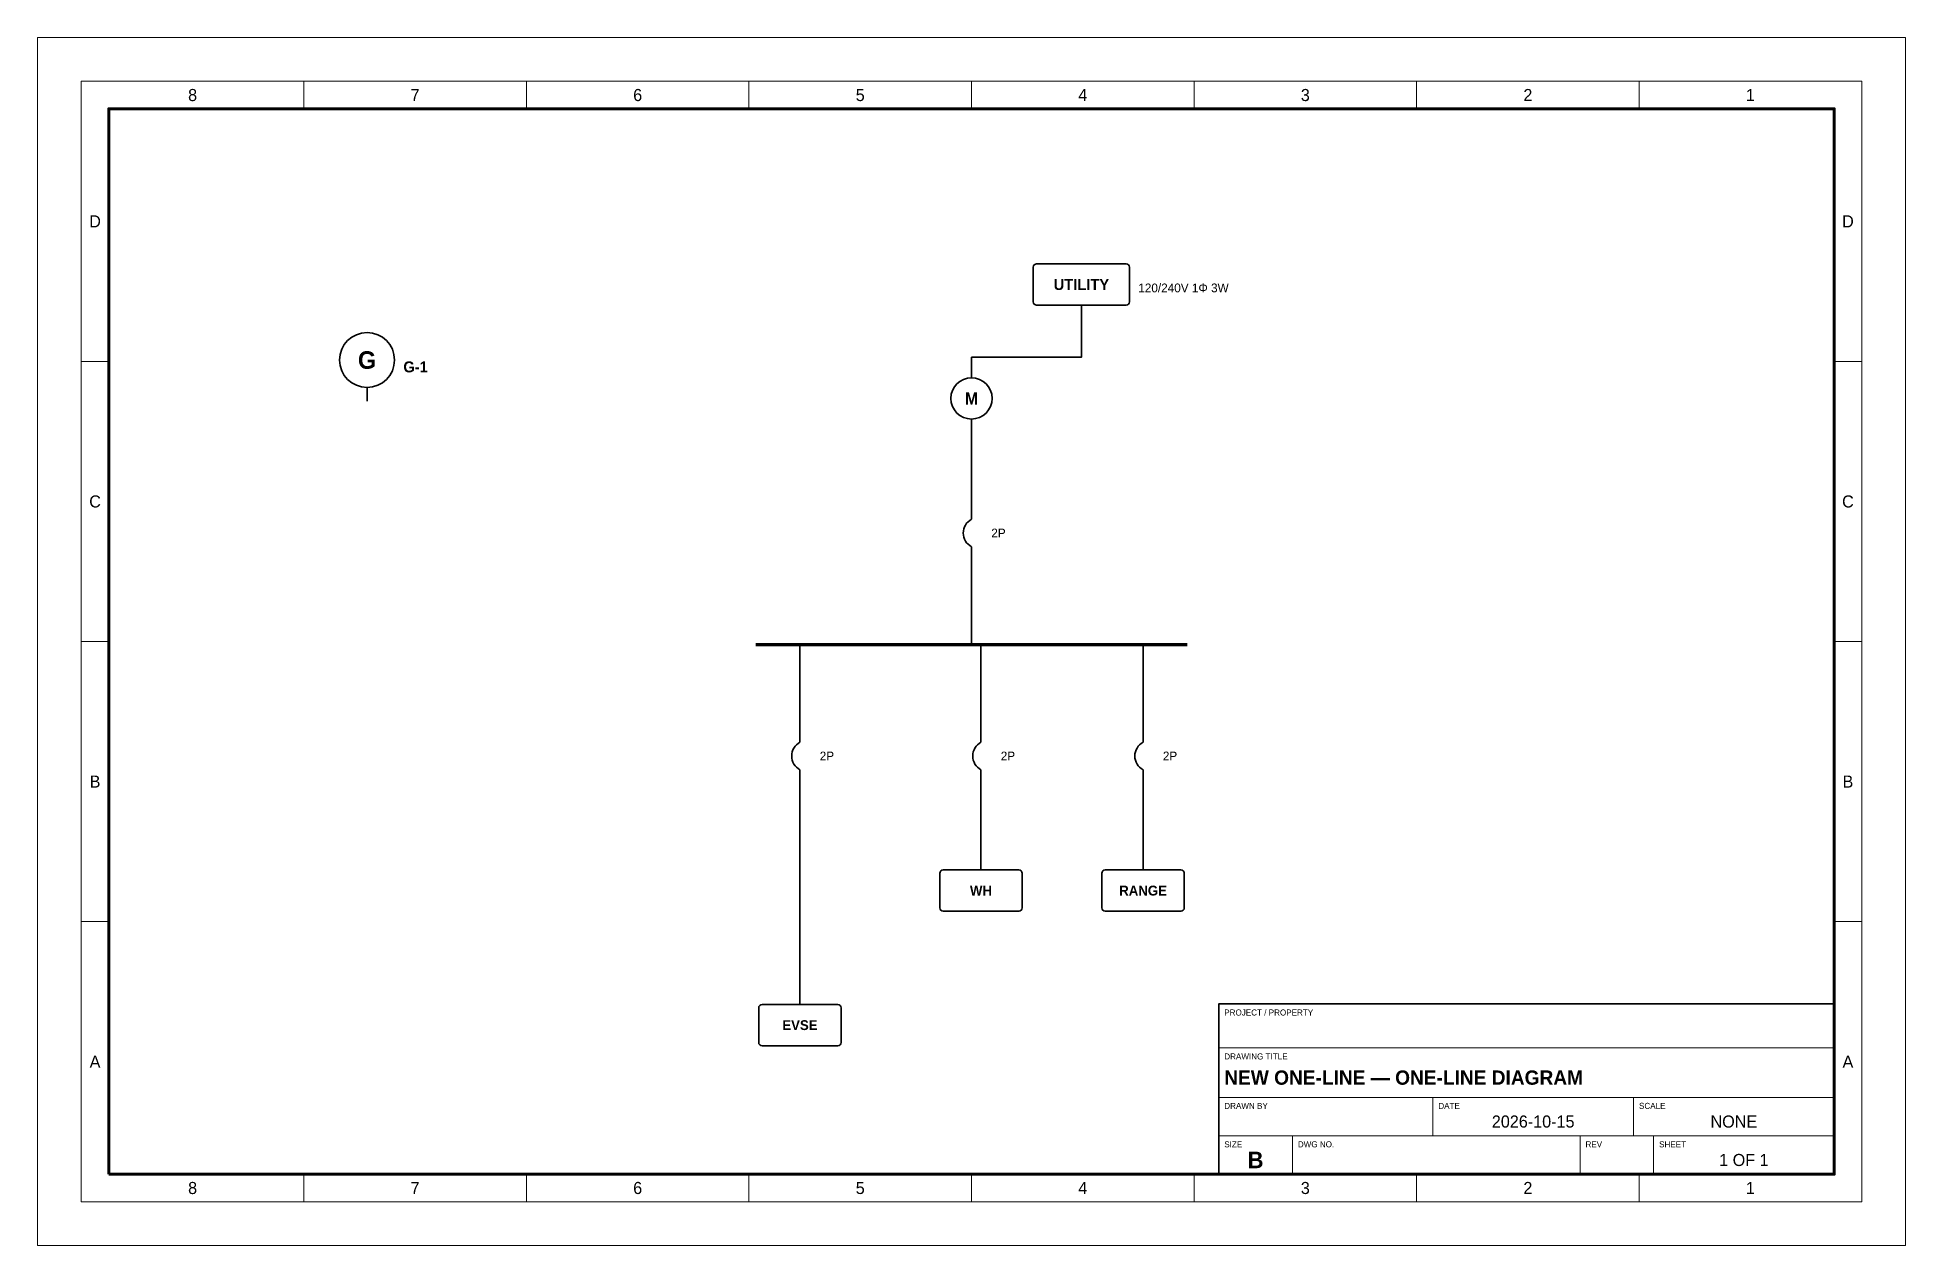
# Paper-space layout 'ANSI B' of a CAD drawing. Header units: inches. Extents: x 0 to 17, y 0 to 11.
# The model-space entities are those that its viewports show. They can reach past a viewport. Long polylines and large blocks are cut down to what shows.
import ezdxf
from ezdxf.enums import TextEntityAlignment as Align

# ---------------------------------------------------------------- set-up
doc = ezdxf.new("R2010")
doc.units = ezdxf.units.IN
doc.header["$LTSCALE"] = 0.25
doc.header["$MEASUREMENT"] = 0
for name, color, linetype, lineweight in [('BUS', 7, 'CONTINUOUS', 80), ('FRAME', 7, 'CONTINUOUS', 60), ('FRAME-THIN', 7, 'CONTINUOUS', 18), ('SYMBOL', 7, 'CONTINUOUS', 35), ('TEXT', 7, 'CONTINUOUS', 25), ('TEXT-MINOR', 8, 'CONTINUOUS', 18), ('TITLE', 7, 'CONTINUOUS', 35), ('TITLE-GRID', 7, 'CONTINUOUS', 18), ('WIRE', 7, 'CONTINUOUS', 35)]:
    doc.layers.add(name, color=color, linetype=linetype, lineweight=lineweight)
doc.styles.add('DD-BOLD', font='B612-Bold.ttf')
doc.styles.add('DD-STD', font='B612-Regular.ttf')

msp = doc.modelspace()

# ---------------------------------------------------------------- linework, layer by layer
at = {"layer": 'BUS'}
msp.add_line((6.5388, 5.4725), (10.4612, 5.4725), dxfattribs=at)
at = {"layer": 'FRAME'}
msp.add_lwpolyline([(0.65, 0.65), (16.35, 0.65), (16.35, 10.35), (0.65, 10.35)], close=True, dxfattribs=at)
at = {"layer": 'FRAME-THIN'}
for p, q in [((2.425, 10.35), (2.425, 10.6)), ((4.45, 10.35), (4.45, 10.6)), ((6.475, 10.35), (6.475, 10.6)), ((8.5, 10.35), (8.5, 10.6)), ((10.525, 10.35), (10.525, 10.6)), ((12.55, 10.35), (12.55, 10.6)), ((14.575, 10.35), (14.575, 10.6)), ((0.4, 8.05), (0.65, 8.05)), ((16.35, 8.05), (16.6, 8.05)), ((0.4, 5.5), (0.65, 5.5)), ((16.35, 5.5), (16.6, 5.5)), ((0.4, 2.95), (0.65, 2.95)), ((16.35, 2.95), (16.6, 2.95)), ((2.425, 0.4), (2.425, 0.65)), ((4.45, 0.4), (4.45, 0.65)), ((6.475, 0.4), (6.475, 0.65)), ((8.5, 0.4), (8.5, 0.65)), ((10.525, 0.4), (10.525, 0.65)), ((12.55, 0.4), (12.55, 0.65)), ((14.575, 0.4), (14.575, 0.65))]:
    msp.add_line(p, q, dxfattribs=at)
msp.add_lwpolyline([(0.4, 0.4), (16.6, 0.4), (16.6, 10.6), (0.4, 10.6)], close=True, dxfattribs=at)
at = {"layer": 'SYMBOL'}
for p, q in [((9.5, 8.5625), (9.5, 8.5)), ((8.5, 7.9), (8.5, 7.9625)), ((3, 7.8125), (3, 7.6875)), ((8.5, 7.525), (8.5, 7.4625)), ((8.5, 6.7375), (8.5, 6.6125)), ((8.5, 6.3625), (8.5, 6.2375)), ((6.9388, 4.7075), (6.9388, 4.5825)), ((8.5862, 4.7075), (8.5862, 4.5825)), ((10.0612, 4.7075), (10.0612, 4.5825)), ((6.9388, 4.3325), (6.9388, 4.2075)), ((8.5862, 4.3325), (8.5862, 4.2075)), ((10.0612, 4.3325), (10.0612, 4.2075)), ((8.5862, 3.42), (8.5862, 3.4825)), ((10.0612, 3.42), (10.0612, 3.4825)), ((6.9388, 2.195), (6.9388, 2.2575))]:
    msp.add_line(p, q, dxfattribs=at)
for points in [[(9.0925, 8.5625), (9.9075, 8.5625, 0.414214), (9.9375, 8.5925), (9.9375, 8.9075, 0.414214), (9.9075, 8.9375), (9.0925, 8.9375, 0.414214), (9.0625, 8.9075), (9.0625, 8.5925, 0.414214)], [(8.2412, 3.045), (8.9312, 3.045, 0.414214), (8.9612, 3.075), (8.9612, 3.39, 0.414214), (8.9312, 3.42), (8.2412, 3.42, 0.414214), (8.2112, 3.39), (8.2112, 3.075, 0.414214)], [(9.7162, 3.045), (10.4062, 3.045, 0.414214), (10.4362, 3.075), (10.4362, 3.39, 0.414214), (10.4062, 3.42), (9.7162, 3.42, 0.414214), (9.6862, 3.39), (9.6862, 3.075, 0.414214)], [(6.5938, 1.82), (7.2838, 1.82, 0.414214), (7.3138, 1.85), (7.3138, 2.165, 0.414214), (7.2838, 2.195), (6.5938, 2.195, 0.414214), (6.5638, 2.165), (6.5638, 1.85, 0.414214)]]:
    msp.add_lwpolyline(points, format="xyb", close=True, dxfattribs=at)
for points in [[(8.5, 6.6125, 0.6), (8.5, 6.3625)], [(6.9388, 4.5825, 0.6), (6.9388, 4.3325)], [(8.5862, 4.5825, 0.6), (8.5862, 4.3325)], [(10.0612, 4.5825, 0.6), (10.0612, 4.3325)]]:
    msp.add_lwpolyline(points, format="xyb", dxfattribs=at)
for centre, radius in [((3, 8.0625), 0.25), ((8.5, 7.7125), 0.1875)]:
    msp.add_circle(centre, radius, dxfattribs=at)
at = {"layer": 'TITLE'}
msp.add_lwpolyline([(10.75, 0.65), (16.35, 0.65), (16.35, 2.2), (10.75, 2.2)], close=True, dxfattribs=at)
at = {"layer": 'TITLE-GRID'}
for p, q in [((10.75, 1.8), (16.35, 1.8)), ((10.75, 1.35), (16.35, 1.35)), ((12.697826, 1), (12.697826, 1.35)), ((14.523913, 1), (14.523913, 1.35)), ((10.75, 1), (16.35, 1)), ((11.419565, 0.65), (11.419565, 1)), ((14.036957, 0.65), (14.036957, 1)), ((14.706522, 0.65), (14.706522, 1))]:
    msp.add_line(p, q, dxfattribs=at)
at = {"layer": 'WIRE'}
for points in [[(9.5, 8.5), (9.5, 8.088), (8.5, 8.088), (8.5, 7.9625)], [(8.5, 7.4625), (8.5, 6.7375)], [(8.5, 6.2375), (8.5, 5.4725)], [(6.9388, 5.4725), (6.9388, 4.7075)], [(8.5862, 5.4725), (8.5862, 4.7075)], [(10.0612, 5.4725), (10.0612, 4.7075)], [(6.9388, 4.2075), (6.9388, 2.2575)], [(8.5862, 4.2075), (8.5862, 3.4825)], [(10.0612, 4.2075), (10.0612, 3.4825)]]:
    msp.add_lwpolyline(points, dxfattribs=at)

# ---------------------------------------------------------------- texts
at = {"layer": 'TEXT'}
for s, height, style, p in [('8', 0.11, 'DD-STD', (1.4125, 10.475)), ('7', 0.11, 'DD-STD', (3.4375, 10.475)), ('6', 0.11, 'DD-STD', (5.4625, 10.475)), ('5', 0.11, 'DD-STD', (7.4875, 10.475)), ('4', 0.11, 'DD-STD', (9.5125, 10.475)), ('3', 0.11, 'DD-STD', (11.5375, 10.475)), ('2', 0.11, 'DD-STD', (13.5625, 10.475)), ('1', 0.11, 'DD-STD', (15.5875, 10.475)), ('D', 0.11, 'DD-STD', (0.525, 9.325)), ('D', 0.11, 'DD-STD', (16.475, 9.325)), ('UTILITY', 0.1, 'DD-BOLD', (9.5, 8.75)), ('G', 0.16, 'DD-BOLD', (3, 8.0625)), ('M', 0.11, 'DD-BOLD', (8.5, 7.7125)), ('C', 0.11, 'DD-STD', (0.525, 6.775)), ('C', 0.11, 'DD-STD', (16.475, 6.775)), ('B', 0.11, 'DD-STD', (0.525, 4.225)), ('B', 0.11, 'DD-STD', (16.475, 4.225)), ('WH', 0.09, 'DD-BOLD', (8.5862, 3.2325)), ('RANGE', 0.09, 'DD-BOLD', (10.0612, 3.2325)), ('EVSE', 0.09, 'DD-BOLD', (6.9388, 2.0075)), ('A', 0.11, 'DD-STD', (0.525, 1.675)), ('A', 0.11, 'DD-STD', (16.475, 1.675)), ('2026-10-15', 0.11, 'DD-STD', (13.61087, 1.13)), ('NONE', 0.11, 'DD-STD', (15.436957, 1.13)), ('B', 0.15, 'DD-BOLD', (11.084783, 0.78)), ('1 OF 1', 0.11, 'DD-STD', (15.528261, 0.78)), ('8', 0.11, 'DD-STD', (1.4125, 0.525)), ('7', 0.11, 'DD-STD', (3.4375, 0.525)), ('6', 0.11, 'DD-STD', (5.4625, 0.525)), ('5', 0.11, 'DD-STD', (7.4875, 0.525)), ('4', 0.11, 'DD-STD', (9.5125, 0.525)), ('3', 0.11, 'DD-STD', (11.5375, 0.525)), ('2', 0.11, 'DD-STD', (13.5625, 0.525)), ('1', 0.11, 'DD-STD', (15.5875, 0.525))]:
    msp.add_text(s, height=height, dxfattribs=dict(at, style=style)).set_placement(p, align=Align.MIDDLE_CENTER)
for s, height, style, p in [('120/240V 1Φ 3W', 0.08, 'DD-STD', (10.0175, 8.75875)), ('G-1', 0.1, 'DD-BOLD', (3.33, 8.05)), ('2P', 0.08, 'DD-STD', (8.68, 6.5275)), ('2P', 0.08, 'DD-STD', (7.1188, 4.4975)), ('2P', 0.08, 'DD-STD', (8.7662, 4.4975)), ('2P', 0.08, 'DD-STD', (10.2412, 4.4975))]:
    msp.add_text(s, height=height, dxfattribs=dict(at, style=style)).set_placement(p, align=Align.TOP_LEFT)
at = {"layer": 'TEXT', "style": 'DD-BOLD'}
msp.add_text('NEW ONE-LINE — ONE-LINE DIAGRAM', height=0.13, dxfattribs=at).set_placement((10.8, 1.53), align=Align.MIDDLE_LEFT)
at = {"layer": 'TEXT-MINOR', "style": 'DD-STD'}
for s, p in [('PROJECT / PROPERTY', (10.8, 2.15)), ('DRAWING TITLE', (10.8, 1.75)), ('DRAWN BY', (10.8, 1.3)), ('DATE', (12.747826, 1.3)), ('SCALE', (14.573913, 1.3)), ('SIZE', (10.8, 0.95)), ('DWG NO.', (11.469565, 0.95)), ('REV', (14.086957, 0.95)), ('SHEET', (14.756522, 0.95))]:
    msp.add_text(s, height=0.055, dxfattribs=at).set_placement(p, align=Align.TOP_LEFT)

psp = doc.layouts.new('ANSI B')

# ---------------------------------------------------------------- viewports
at = {"layer": 'VIEWPORTS'}
psp.add_viewport(center=(8.5, 5.5), size=(17, 11), view_center_point=(8.5, 5.5), view_height=11, dxfattribs=at)

doc.saveas('drawing.dxf')
